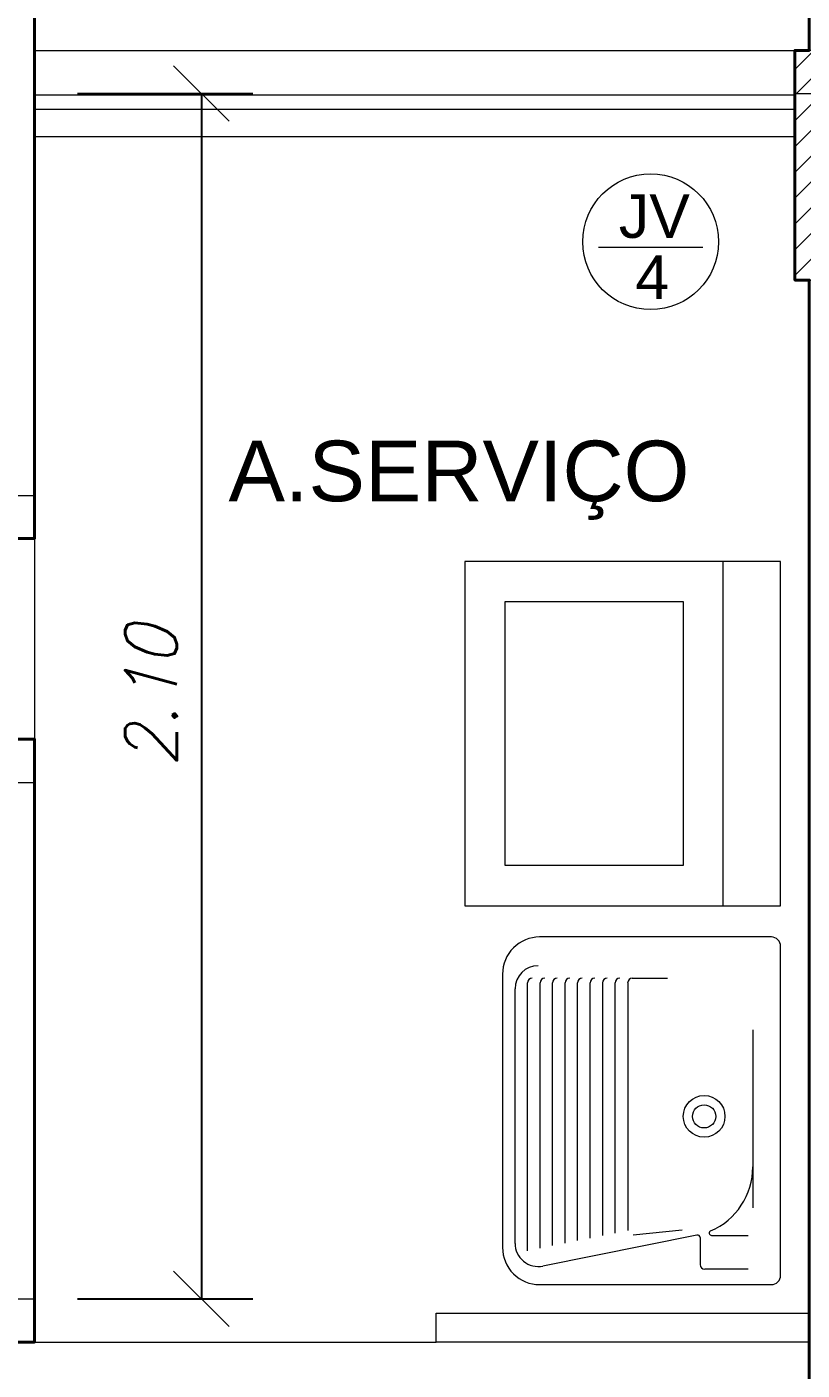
# Model space of a CAD drawing. Header units: millimetres. Extents: x 1865 to 2133, y 1062 to 1142.
# Drawn here: x 1919.709 to 1921.06, y 1084.505 to 1086.845 of the extents above; entities that cross this region are included whole.
import ezdxf

# ---------------------------------------------------------------- set-up
doc = ezdxf.new("R2010")
doc.units = ezdxf.units.MM
doc.header["$PDMODE"] = 35
for name, color, linetype, lineweight in [('COMPLEMENTO', 7, 'Continuous', 9), ('Cota', 7, 'Continuous', 9), ('Eixo', 1, 'Continuous', 9), ('ESQ_INTER', 250, 'Continuous', 9), ('PILAR', 7, 'Continuous', 5), ('Plarga', 7, 'Continuous', 40), ('texto', 7, 'Continuous', 13)]:
    doc.layers.add(name, color=color, linetype=linetype, lineweight=lineweight)
doc.styles.add('arial', font='arial.ttf')
doc.styles.add('romans15', font='romans.shx', dxfattribs={"width": 0.9, "oblique": 15})
doc.dimstyles.new('COTA_50', dxfattribs={"dimscale": 0.5, "dimtxt": 0.181, "dimasz": 0.193, "dimexe": 0.18, "dimexo": 0.15, "dimgap": 0.085, "dimtad": 1, "dimzin": 4, "dimdsep": 46, "dimtxsty": 'romans15', "dimblk1": 'OBLIQUE', "dimblk2": 'OBLIQUE', "dimsah": 1, "dimcen": 0.09, "dimclrd": 256, "dimclre": 256, "dimclrt": 256, "dimadec": 0, "dimazin": 0, "dimtfac": 1, "dimtmove": 2, "dimatfit": 3, "dimldrblk": 'NONE', "dimfxl": 1, "dimtolj": 1, "dimtzin": 1, "dimarcsym": 0})

# ---------------------------------------------------------------- blocks, each defined once
blk = doc.blocks.new('_OBLIQUE')
at = {"color": 0, "linetype": 'ByBlock'}
blk.add_line((-0.5, -0.5), (0.5, 0.5), dxfattribs=at)
blk = doc.blocks.new('*D165')
at = {"layer": 'Cota', "lineweight": -2, "transparency": 16777216}
for p, q in [((1919.7973, 1086.7293), (1920.103, 1086.7293)), ((1920.013, 1086.7293), (1920.013, 1084.6293)), ((1919.7973, 1084.6293), (1920.103, 1084.6293))]:
    blk.add_line(p, q, dxfattribs=at)
at = {"layer": 'Defpoints', "color": 0, "transparency": 16777216}
for p in [(1919.7223, 1086.7293), (1919.7223, 1084.6293), (1920.013, 1084.6293)]:
    blk.add_point(p, dxfattribs=at)
at = {"layer": 'Cota', "lineweight": -2, "transparency": 16777216, "xscale": 0.0965, "yscale": 0.0965, "zscale": 0.0965}
for p, rotation in [((1920.013, 1086.7293), 90), ((1920.013, 1084.6293), 270)]:
    blk.add_blockref('_OBLIQUE', p, dxfattribs=dict(at, rotation=rotation))
at = {"layer": 'Cota', "transparency": 16777216, "insert": (1919.9253, 1085.6793), "char_height": 0.0905, "attachment_point": 5, "rotation": 90, "style": 'romans15'}
blk.add_mtext('\\A1;2.10', dxfattribs=at)
blk = doc.blocks.new('_None')
blk = doc.blocks.new('*D203')
at = {"layer": 'Cota', "lineweight": -2, "transparency": 16777216}
for p, q in [((1919.6473, 1086.8387), (1919.6473, 1087.1852)), ((1921.1473, 1086.8795), (1921.1473, 1087.1852)), ((1919.6473, 1087.0952), (1921.1473, 1087.0952))]:
    blk.add_line(p, q, dxfattribs=at)
at = {"layer": 'Defpoints', "color": 0, "transparency": 16777216}
for p in [(1921.1473, 1087.0952), (1921.1473, 1086.8045), (1919.6473, 1086.7637)]:
    blk.add_point(p, dxfattribs=at)
at = {"layer": 'Cota', "lineweight": -2, "transparency": 16777216, "xscale": 0.0965, "yscale": 0.0965, "zscale": 0.0965, "rotation": 180}
blk.add_blockref('_OBLIQUE', (1919.6473, 1087.0952), dxfattribs=at)
at = {"layer": 'Cota', "lineweight": -2, "transparency": 16777216, "xscale": 0.0965, "yscale": 0.0965, "zscale": 0.0965}
blk.add_blockref('_OBLIQUE', (1921.1473, 1087.0952), dxfattribs=at)
at = {"layer": 'Cota', "transparency": 16777216, "insert": (1920.3973, 1087.1829), "char_height": 0.0905, "attachment_point": 5, "style": 'romans15'}
blk.add_mtext('\\A1;1.50', dxfattribs=at)

msp = doc.modelspace()

# ---------------------------------------------------------------- hatches: boundary and pattern name
at = {"layer": 'PILAR'}
h = msp.add_hatch(dxfattribs=at)
h.set_pattern_fill('ANSI31,_O', color=256, scale=0.01, angle=-90)
h.set_pattern_definition([(225, (2873.461526, 2950.367247), (-0.0224506403, 0.0224506403), [])])
h.paths.add_polyline_path([(1921.0473, 1086.4043), (1921.2473, 1086.4043), (1921.2473, 1086.8043), (1921.0473, 1086.8043)])

# ---------------------------------------------------------------- linework, layer by layer
at = {"lineweight": 5}
for points in [[(1919.7223, 1086.8043), (1921.0473, 1086.8043)], [(1919.7223, 1086.6543), (1921.0473, 1086.6543)], [(1919.7223, 1085.9543), (1919.7223, 1085.6043)], [(1919.7223, 1084.5543), (1920.4223, 1084.5543)]]:
    msp.add_lwpolyline(points, dxfattribs=at)
at = {"layer": 'COMPLEMENTO', "color": 0}
for p, q in [((1920.5597, 1084.7262), (1920.5597, 1085.1695)), ((1920.5815, 1084.7134), (1920.5815, 1085.18)), ((1920.6033, 1084.7178), (1920.6033, 1085.18)), ((1920.6251, 1084.7222), (1920.6251, 1085.18)), ((1920.6469, 1084.7265), (1920.6469, 1085.18)), ((1920.6687, 1084.7309), (1920.6687, 1085.18)), ((1920.6905, 1084.7353), (1920.6905, 1085.18)), ((1920.7123, 1084.7396), (1920.7123, 1085.18)), ((1920.7341, 1084.744), (1920.7341, 1085.18)), ((1920.7559, 1085.18), (1920.7559, 1084.7484)), ((1920.7639, 1085.1881), (1920.8252, 1085.1881)), ((1920.9739, 1085.0983), (1920.9739, 1084.788)), ((1920.8507, 1084.7489), (1920.7655, 1084.7405)), ((1920.8766, 1084.7405), (1920.6082, 1084.6867)), ((1920.882, 1084.7366), (1920.882, 1084.6891)), ((1920.902, 1084.7401), (1920.9658, 1084.7401)), ((1920.9658, 1084.681), (1920.8901, 1084.681))]:
    msp.add_line(p, q, dxfattribs=at)
at = {"layer": 'COMPLEMENTO'}
for points in [[(1921.0223, 1085.3143), (1921.0223, 1085.9143), (1920.4723, 1085.9143), (1920.4723, 1085.3143)], [(1920.5423, 1085.8443), (1920.8523, 1085.8443), (1920.8523, 1085.3843), (1920.5423, 1085.3843)]]:
    msp.add_lwpolyline(points, close=True, dxfattribs=at)
msp.add_lwpolyline([(1920.9223, 1085.3143), (1920.9223, 1085.9143)], dxfattribs=at)
at = {"layer": 'COMPLEMENTO', "color": 0}
msp.add_lwpolyline([(1921.0223, 1084.6704), (1921.0223, 1085.2437, 0.414214), (1921.0062, 1085.2599), (1920.6024, 1085.2599, 0.414214), (1920.5378, 1085.1953), (1920.5378, 1084.7189, 0.414214), (1920.6024, 1084.6543), (1921.0062, 1084.6543, 0.414214)], format="xyb", close=True, dxfattribs=at)
for radius in [0.0363, 0.0202]:
    msp.add_circle((1920.8891, 1084.9474), radius, dxfattribs=at)
for centre, radius, start, end in [((1920.6, 1085.1695), 0.0404, 90, 180), ((1920.5895, 1085.18), 0.00808, 90, 180), ((1920.6113, 1085.18), 0.00808, 90, 180), ((1920.6331, 1085.18), 0.00808, 90, 180), ((1920.6549, 1085.18), 0.00808, 90, 180), ((1920.6767, 1085.18), 0.00808, 90, 180), ((1920.6985, 1085.18), 0.00808, 90, 180), ((1920.7203, 1085.18), 0.00808, 90, 180), ((1920.7421, 1085.18), 0.00808, 90, 180), ((1920.7639, 1085.18), 0.00808, 90, 180), ((1920.8528, 1084.8592), 0.1211, 293.1374, 0), ((1920.902, 1084.7441), 0.00404, 113.1374, 270), ((1920.6, 1084.7262), 0.0404, 180, 281.7453), ((1920.878, 1084.7366), 0.00404, 0, 101.6226), ((1920.8901, 1084.6891), 0.00808, 180, 270)]:
    msp.add_arc(centre, radius, start, end, dxfattribs=at)
at = {"layer": 'Cota', "color": 0}
msp.add_lwpolyline([(1920.7053, 1086.4619), (1920.8866, 1086.4619)], dxfattribs=at)
msp.add_circle((1920.7959, 1086.4711), 0.1183, dxfattribs=at)
at = {"layer": 'Eixo'}
for points in [[(1921.0473, 1086.7293), (1921.2473, 1086.7293)], [(1917.1723, 1086.0293), (1919.7223, 1086.0293)], [(1919.5723, 1085.5293), (1919.7223, 1085.5293)], [(1917.2223, 1084.6293), (1919.7223, 1084.6293)]]:
    msp.add_lwpolyline(points, dxfattribs=at)
at = {"layer": 'ESQ_INTER'}
for points in [[(1919.7223, 1086.7268), (1921.0473, 1086.7268)], [(1919.7223, 1086.7018), (1921.0473, 1086.7018)], [(1921.0723, 1084.5543), (1920.4223, 1084.5543), (1920.4223, 1084.6043), (1921.0723, 1084.6043)]]:
    msp.add_lwpolyline(points, dxfattribs=at)
at = {"layer": 'PILAR'}
msp.add_lwpolyline([(1921.0473, 1086.8043), (1921.0473, 1086.4043), (1921.2473, 1086.4043), (1921.2473, 1086.8043)], close=True, dxfattribs=at)
at = {"layer": 'Plarga'}
msp.add_lwpolyline([(1931.7973, 1091.3293), (1921.2223, 1091.3293), (1921.2223, 1086.8043), (1921.2473, 1086.8043), (1921.2473, 1086.4043), (1921.2223, 1086.4043), (1921.2223, 1081.6043), (1921.0723, 1081.6043), (1921.0723, 1081.8043), (1920.0723, 1081.8043), (1920.0723, 1081.5043), (1919.9223, 1081.5043), (1919.9223, 1081.9543), (1921.0723, 1081.9543), (1921.0723, 1086.4043), (1921.0473, 1086.4043), (1921.0473, 1086.8043), (1921.0723, 1086.8043), (1921.0723, 1091.4793), (1931.9473, 1091.4793)], dxfattribs=at)
for points in [[(1919.7223, 1086.9043), (1919.5723, 1086.9043), (1919.5723, 1086.1043), (1917.1723, 1086.1043), (1917.1723, 1085.9543), (1917.2223, 1085.9543), (1917.2223, 1085.9043), (1917.3723, 1085.9043), (1917.3723, 1085.9543), (1919.7223, 1085.9543)], [(1919.5723, 1084.7043), (1919.5723, 1085.6043), (1919.7223, 1085.6043), (1919.7223, 1084.5543), (1919.1223, 1084.5543), (1919.1223, 1081.8043), (1918.9723, 1081.8043), (1918.9723, 1084.5543), (1917.2223, 1084.5543), (1917.2223, 1085.1543), (1917.3723, 1085.1543), (1917.3723, 1084.7043)]]:
    msp.add_lwpolyline(points, close=True, dxfattribs=at)

# ---------------------------------------------------------------- texts
at = {"layer": 'texto', "color": 0, "style": 'arial'}
for s, height, p in [('JV', 0.07601, (1920.7404, 1086.4778)), ('4', 0.076, (1920.7692, 1086.3715))]:
    msp.add_text(s, height=height, dxfattribs=at).set_placement(p)
at = {"layer": 'texto', "style": 'arial'}
msp.add_text('A.SERVIÇO', height=0.10557, dxfattribs=at).set_placement((1920.0604, 1086.019))

# ---------------------------------------------------------------- dimensions: what is measured, and where the dimension line sits
at = {"layer": 'Cota'}
for base, p1, p2, angle, picture, middle in [((1921.1473, 1087.0952), (1919.6473, 1086.7637), (1921.1473, 1086.8045), 180, '*D203', (1920.3973, 1087.1829)), ((1920.013, 1084.6293), (1919.7223, 1086.7293), (1919.7223, 1084.6293), 90, '*D165', (1919.9253, 1085.6793))]:
    dim = msp.add_linear_dim(base=base, p1=p1, p2=p2, angle=angle, dimstyle='COTA_50', dxfattribs=at)
    dim.commit()
    dim.dimension.update_dxf_attribs({"geometry": picture, "text_midpoint": middle})

doc.saveas('drawing.dxf')
